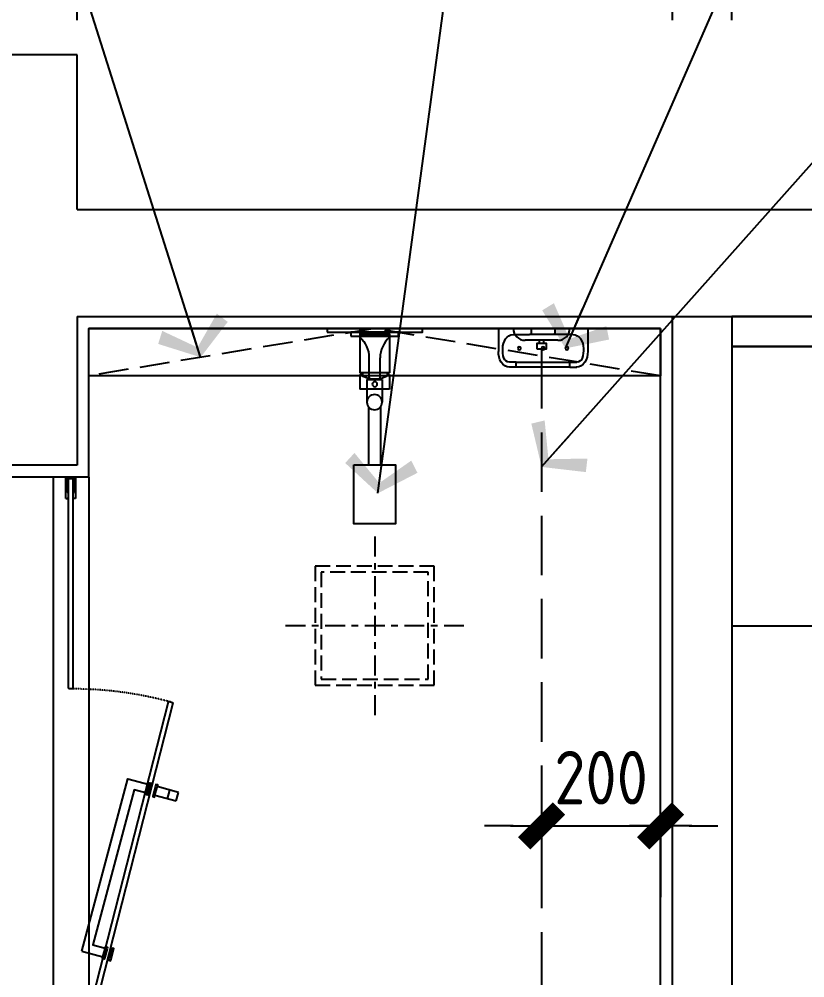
# Model space of a CAD drawing. Extents: x 220391 to 385981, y 332279 to 483868.
# Drawn here: x 225094 to 226414, y 464616 to 466228 of the extents above; entities that cross this region are included whole.
import ezdxf

# ---------------------------------------------------------------- set-up
doc = ezdxf.new("R2010")
doc.units = 0
doc.header["$MEASUREMENT"] = 0
for name, pattern in [('115C2家具布置$0$DASH', [0.35, 0.25, -0.1]), ('DASH', [0.35, 0.25, -0.1]), ('家具平面底图$0$DOM-虚线', [0.35, 0.25, -0.1]), ('家具平面底图$0$DOM-门开启线', [0.666666, 0.333333, -0.111111, 0.111111, -0.111111])]:
    doc.linetypes.add(name, pattern=pattern)
for name, color, linetype in [('3次物线', 19, 'Continuous'), ('F-洁具-DOM', 1, 'Continuous'), ('墙体', 4, 'Continuous')]:
    doc.layers.add(name, color=color, linetype=linetype)
doc.styles.add('DOM-romans.shx', font='dim.shx')
doc.dimstyles.new('DOM_DIM_1 80', dxfattribs={"dimscale": 60, "dimtxt": 1.5, "dimasz": 0.8, "dimexe": 2, "dimexo": 1.5, "dimgap": 0.6, "dimtad": 1, "dimdec": 0, "dimrnd": 5, "dimzin": 12, "dimdsep": 46, "dimtxsty": 'DOM-romans.shx', "dimblk": 'DOM_Dimension_Tick', "dimcen": 0.125, "dimclrd": 44, "dimclre": 44, "dimclrt": 50, "dimadec": 0, "dimazin": 0, "dimtfac": 1, "dimtdec": 0, "dimtix": 1, "dimtmove": 2, "dimatfit": 3, "dimldrblk": 'DOM_Leader_Arrow', "dimfxl": 0, "dimtvp": 1, "dimtolj": 1, "dimtzin": 0, "dimarcsym": 0})

# ---------------------------------------------------------------- blocks, each defined once
blk = doc.blocks.new('家具平面底图$0$A$C3001446E')
at = {"color": 8, "linetype": '家具平面底图$0$DOM-门开启线', "ltscale": 100}
for p, q in [((-500, 150), (-500, -150)), ((-350, 0), (-650, 0))]:
    blk.add_line(p, q, dxfattribs=at)
for p, q in [((-102.2, 25, 0), (-102.2, -25, 0)), ((-77.2, 25, 0), (-102.2, 25, 0)), ((-74.7, 20.8, 0), (-79.9, 20.8, 0)), ((-77.2, 25, 0), (-77.2, 20.8, 0)), ((-13, 25, 0), (-74.7, 25, 0)), ((-77.2, -25, 0), (-102.2, -25, 0)), ((-74.7, -20.8, 0), (-79.9, -20.8, 0)), ((-77.2, -20.8, 0), (-77.2, -25, 0)), ((-13, -25, 0), (-74.7, -25, 0))]:
    blk.add_line(p, q)
at = {"color": 8}
blk.add_line((-74.7, 25, 0), (-74.7, -25, 0), dxfattribs=at)
at = {"color": 250}
for p, q in [((-131.9, 9.6), (-229.4, 9.6)), ((-85.6, 12.4), (-124.2, 12.4)), ((-85.6, -13.1), (-85.6, 12.4)), ((-85.6, -9.7), (-85.6, 9)), ((-85.6, 9), (-49.5, 9)), ((-131.9, -10.4), (-229.4, -10.4)), ((-85.6, -13.1), (-124.2, -13.1)), ((0, -25), (-5.9, -25))]:
    blk.add_line(p, q, dxfattribs=at)
at = {"linetype": '家具平面底图$0$DOM-虚线', "ltscale": 100}
blk.add_lwpolyline([(-600, -100), (-600, 100), (-400, 100), (-400, -100)], close=True, dxfattribs=at)
at = {"color": 8, "linetype": '家具平面底图$0$DOM-虚线', "ltscale": 100}
blk.add_lwpolyline([(-590, -90), (-590, 90), (-410, 90), (-410, -90)], close=True, dxfattribs=at)
for points in [[(-6.5, -80), (-6.5, 80), (0, 80), (0, -80)], [(-13, -40), (-13, 40), (-6.5, 40), (-6.5, -40)]]:
    blk.add_lwpolyline(points, close=True)
at = {"color": 250}
for points in [[(-229.4, -35.4), (-229.4, 34.6), (-328.7, 34.6), (-328.7, -35.4)], [(0, -25), (-9.8, -25), (-9.8, 25), (0, 25)]]:
    blk.add_lwpolyline(points, close=True, dxfattribs=at)
for points in [[(-9.8, 25), (-14.6, 25, -0.211273), (-49.5, 9, -0.201002)], [(-9.8, -25), (-14.6, -25, 0.210081), (-49.1, -9.7), (-85.6, -9.7)]]:
    blk.add_lwpolyline(points, format="xyb", dxfattribs=at)
blk.add_circle((-124, -0.4), 12.7, dxfattribs=at)
at = {"color": 8}
blk.add_circle((-93.8, 0), 4.17, dxfattribs=at)
blk.add_arc((-43.8, 0, 0), 41.7, 143.1301, 216.8699, dxfattribs=at)
blk = doc.blocks.new('A$C0550754B')
at = {"layer": 'F-洁具-DOM'}
for p, q in [((0, 0), (-35, 0)), ((-22.5, 11.7), (-22.5, 14.3)), ((-12.5, 14.3), (-22.5, 14.3)), ((-22.5, 11.7), (-20.8, 11.7)), ((-22.5, 6.3), (-22.5, 9)), ((-22.5, 9), (-20.8, 9)), ((-21, 0), (-21, 0)), ((-12.5, 11.7), (-14.2, 11.7)), ((-12.5, 9), (-14.2, 9)), ((-14, 0), (-14, 0)), ((-12.5, 11.7), (-12.5, 14.3)), ((-12.5, 6.3), (-12.5, 9))]:
    blk.add_line(p, q, dxfattribs=at)
blk.add_lwpolyline([(0, 0), (0, -3), (-35, -3), (-35, 0)], dxfattribs=at)
blk.add_lwpolyline([(-25, 6.3), (-25, 0), (-10, 0), (-10, 6.3)], close=True, dxfattribs=at)
for centre, start, end in [((-20.8, 10.3), 270, 90), ((-14.2, 10.3), 90, 270)]:
    blk.add_arc(centre, 1.33, start, end, dxfattribs=at)
blk = doc.blocks.new('*U650')
at = {"color": 1}
blk.add_line((236602.6, 472369.7), (236697.6, 472369.7), dxfattribs=at)
at = {"layer": 'F-洁具-DOM'}
for p, q in [((236677.6, 472349.8), (236622.6, 472349.8)), ((236646.6, 472344.8), (236646.6, 472349.8)), ((236653.6, 472344.8), (236653.6, 472349.8))]:
    blk.add_line(p, q, dxfattribs=at)
at = {"layer": 'F-洁具-DOM', "color": 8, "linetype": 'DASH', "ltscale": 400}
blk.add_line((236650.1, 472334.8), (236650.1, 470926.9), dxfattribs=at)
at = {"layer": 'F-洁具-DOM'}
blk.add_lwpolyline([(236642.6, 472334.8), (236642.6, 472344.8), (236657.6, 472344.8), (236657.6, 472334.8)], close=True, dxfattribs=at)
for centre, start, end in [((236622.6, 472369.8), 180, 270), ((236677.6, 472369.8), 270, 0)]:
    blk.add_arc(centre, 20, start, end, dxfattribs=at)
at = {"layer": 'F-洁具-DOM', "xscale": -1}
blk.add_blockref('A$C0550754B', (236632.6, 470912.6), dxfattribs=at)
blk = doc.blocks.new('DOM_Dimension_Tick')
at = {"color": 0, "linetype": 'ByBlock'}
for p, q in [((-1.091, 0), (0, 0)), ((0, 0), (1.091, 0))]:
    blk.add_line(p, q, dxfattribs=at)
at = {"color": 0, "linetype": 'Continuous', "const_width": 0.608}
blk.add_lwpolyline([(-0.61, -0.61), (0.61, 0.61)], dxfattribs=at)
blk = doc.blocks.new('*D631')
at = {"color": 44, "lineweight": -2, "transparency": 16777216}
for p, q in [((223641.7, 466226.8), (223641.7, 466646.8)), ((225190.9, 466226.8), (225190.9, 466646.8)), ((223689.7, 466526.8), (225142.9, 466526.8))]:
    blk.add_line(p, q, dxfattribs=at)
at = {"layer": 'Defpoints', "color": 0, "transparency": 16777216}
for p in [(225190.9, 466526.8), (223641.7, 465478.1, 0), (225190.9, 465478.1, 0)]:
    blk.add_point(p, dxfattribs=at)
at = {"color": 44, "lineweight": -2, "transparency": 16777216, "xscale": 48, "yscale": 48, "zscale": 48, "rotation": 180}
blk.add_blockref('DOM_Dimension_Tick', (223641.7, 466526.8), dxfattribs=at)
at = {"color": 44, "lineweight": -2, "transparency": 16777216, "xscale": 48, "yscale": 48, "zscale": 48}
blk.add_blockref('DOM_Dimension_Tick', (225190.9, 466526.8), dxfattribs=at)
at = {"color": 50, "transparency": 16777216, "insert": (224416.3, 466607.8), "char_height": 90, "attachment_point": 5, "style": 'DOM-romans.shx'}
blk.add_mtext('\\A1;1550', dxfattribs=at)
blk = doc.blocks.new('DOM_Leader_Arrow')
at = {"color": 0, "linetype": 'ByBlock'}
blk.add_line((0, 0), (-1.5, 0), dxfattribs=at)
for points in [[(-1.288, 1.003), (-0.895, 1.278), (-0.36, 0), (0, 0)], [(-1.288, -1.003), (-0.895, -1.278), (-0.36, 0), (0, 0)]]:
    blk.add_solid(points, dxfattribs=at)
blk = doc.blocks.new('*D632')
at = {"color": 44, "lineweight": -2, "transparency": 16777216}
for p, q in [((225190.9, 466226.8), (225190.9, 466646.8)), ((226191.7, 466226.8), (226191.7, 466646.8)), ((225238.9, 466526.8), (226143.7, 466526.8))]:
    blk.add_line(p, q, dxfattribs=at)
at = {"layer": 'Defpoints', "color": 0, "transparency": 16777216}
for p in [(226191.7, 466526.8), (226191.7, 465728.1, 0), (225190.9, 465478.1, 0)]:
    blk.add_point(p, dxfattribs=at)
at = {"color": 44, "lineweight": -2, "transparency": 16777216, "xscale": 48, "yscale": 48, "zscale": 48, "rotation": 180}
blk.add_blockref('DOM_Dimension_Tick', (225190.9, 466526.8), dxfattribs=at)
at = {"color": 44, "lineweight": -2, "transparency": 16777216, "xscale": 48, "yscale": 48, "zscale": 48}
blk.add_blockref('DOM_Dimension_Tick', (226191.7, 466526.8), dxfattribs=at)
at = {"color": 50, "transparency": 16777216, "insert": (225691.3, 466607.8), "char_height": 90, "attachment_point": 5, "style": 'DOM-romans.shx'}
blk.add_mtext('\\A1;1000', dxfattribs=at)
blk = doc.blocks.new('*D633')
at = {"color": 44, "lineweight": -2, "transparency": 16777216}
for p, q in [((226191.7, 466226.8), (226191.7, 466646.8)), ((226291.7, 466226.8), (226291.7, 466646.8)), ((226143.7, 466526.8), (226095.7, 466526.8)), ((226191.7, 466526.8), (226291.7, 466526.8)), ((226339.7, 466526.8), (226387.7, 466526.8))]:
    blk.add_line(p, q, dxfattribs=at)
at = {"layer": 'Defpoints', "color": 0, "transparency": 16777216}
for p in [(226291.7, 466526.8), (226191.7, 465728.1, 0), (226291.7, 465728.1, 0)]:
    blk.add_point(p, dxfattribs=at)
at = {"color": 44, "lineweight": -2, "transparency": 16777216, "xscale": 48, "yscale": 48, "zscale": 48}
blk.add_blockref('DOM_Dimension_Tick', (226191.7, 466526.8), dxfattribs=at)
at = {"color": 44, "lineweight": -2, "transparency": 16777216, "xscale": 48, "yscale": 48, "zscale": 48, "rotation": 180}
blk.add_blockref('DOM_Dimension_Tick', (226291.7, 466526.8), dxfattribs=at)
at = {"color": 50, "transparency": 16777216, "insert": (226241.7, 466607.8), "char_height": 90, "attachment_point": 5, "style": 'DOM-romans.shx'}
blk.add_mtext('\\A1;100', dxfattribs=at)
blk = doc.blocks.new('*D638')
at = {"color": 44, "lineweight": -2, "transparency": 16777216}
for p, q in [((226291.7, 466226.8), (226291.7, 466646.8)), ((226841.6, 466226.8), (226841.6, 466646.8)), ((226793.6, 466526.8), (226339.7, 466526.8))]:
    blk.add_line(p, q, dxfattribs=at)
at = {"layer": 'Defpoints', "color": 0, "transparency": 16777216}
for p in [(226291.7, 466526.8), (226291.7, 465703.1, 0), (226841.6, 465678.1, 0)]:
    blk.add_point(p, dxfattribs=at)
at = {"color": 44, "lineweight": -2, "transparency": 16777216, "xscale": 48, "yscale": 48, "zscale": 48, "rotation": 180}
blk.add_blockref('DOM_Dimension_Tick', (226291.7, 466526.8), dxfattribs=at)
at = {"color": 44, "lineweight": -2, "transparency": 16777216, "xscale": 48, "yscale": 48, "zscale": 48}
blk.add_blockref('DOM_Dimension_Tick', (226841.6, 466526.8), dxfattribs=at)
at = {"color": 50, "transparency": 16777216, "insert": (226566.6, 466607.8), "char_height": 90, "attachment_point": 5, "style": 'DOM-romans.shx'}
blk.add_mtext('\\A1;550', dxfattribs=at)
blk = doc.blocks.new('*D639')
at = {"color": 44, "lineweight": -2, "transparency": 16777216}
for p, q in [((223026.4, 465776.1), (223026.4, 465824.1)), ((223326.4, 465728.1), (222906.4, 465728.1)), ((223026.4, 465728.1), (223026.4, 465478.1)), ((223326.4, 465478.1), (222906.4, 465478.1)), ((223026.4, 465430.1), (223026.4, 465382.1))]:
    blk.add_line(p, q, dxfattribs=at)
at = {"layer": 'Defpoints', "color": 0, "transparency": 16777216}
for p in [(225190.9, 465728.1, 0), (223026.4, 465478.1), (225190.9, 465478.1, 0)]:
    blk.add_point(p, dxfattribs=at)
at = {"color": 44, "lineweight": -2, "transparency": 16777216, "xscale": 48, "yscale": 48, "zscale": 48}
for p, rotation in [((223026.4, 465728.1), 270), ((223026.4, 465478.1), 90)]:
    blk.add_blockref('DOM_Dimension_Tick', p, dxfattribs=dict(at, rotation=rotation))
at = {"color": 50, "transparency": 16777216, "insert": (222945.4, 465603.1), "char_height": 90, "attachment_point": 5, "rotation": 90, "style": 'DOM-romans.shx'}
blk.add_mtext('\\A1;250', dxfattribs=at)
blk = doc.blocks.new('*D640')
at = {"color": 44, "lineweight": -2, "transparency": 16777216}
for p, q in [((223326.4, 465478.1), (222906.4, 465478.1)), ((223026.4, 465430.1), (223026.4, 463726.1)), ((223326.4, 463678.1), (222906.4, 463678.1))]:
    blk.add_line(p, q, dxfattribs=at)
at = {"layer": 'Defpoints', "color": 0, "transparency": 16777216}
for p in [(225190.9, 465478.1, 0), (223026.4, 463678.1), (223641.7, 463678.1, 0)]:
    blk.add_point(p, dxfattribs=at)
at = {"color": 44, "lineweight": -2, "transparency": 16777216, "xscale": 48, "yscale": 48, "zscale": 48}
for p, rotation in [((223026.4, 465478.1), 90), ((223026.4, 463678.1), 270)]:
    blk.add_blockref('DOM_Dimension_Tick', p, dxfattribs=dict(at, rotation=rotation))
at = {"color": 50, "transparency": 16777216, "insert": (222945.4, 464578.1), "char_height": 90, "attachment_point": 5, "rotation": 90, "style": 'DOM-romans.shx'}
blk.add_mtext('\\A1;1800', dxfattribs=at)
blk = doc.blocks.new('*D643')
at = {"color": 44, "lineweight": -2, "transparency": 16777216}
for p, q in [((223072.9, 465728.1), (222652.9, 465728.1)), ((222772.9, 462426.1), (222772.9, 465680.1)), ((223072.9, 462378.1), (222652.9, 462378.1))]:
    blk.add_line(p, q, dxfattribs=at)
at = {"layer": 'Defpoints', "color": 0, "transparency": 16777216}
for p in [(222772.9, 465728.1), (225190.9, 465728.1, 0), (223641.7, 462378.1, 0)]:
    blk.add_point(p, dxfattribs=at)
at = {"color": 44, "lineweight": -2, "transparency": 16777216, "xscale": 48, "yscale": 48, "zscale": 48}
for p, rotation in [((222772.9, 465728.1), 90), ((222772.9, 462378.1), 270)]:
    blk.add_blockref('DOM_Dimension_Tick', p, dxfattribs=dict(at, rotation=rotation))
at = {"color": 50, "transparency": 16777216, "insert": (222691.9, 464053.1), "char_height": 90, "attachment_point": 5, "rotation": 90, "style": 'DOM-romans.shx'}
blk.add_mtext('\\A1;3350', dxfattribs=at)
blk = doc.blocks.new('*D645')
at = {"color": 44, "lineweight": -2, "transparency": 16777216}
for p, q in [((223641.7, 466460.5), (223641.7, 466880.5)), ((229641.7, 466460.5), (229641.7, 466880.5)), ((229593.7, 466760.5), (223689.7, 466760.5))]:
    blk.add_line(p, q, dxfattribs=at)
at = {"layer": 'Defpoints', "color": 0, "transparency": 16777216}
for p in [(223641.7, 466760.5), (229641.7, 465728.1, 0), (223641.7, 465478.1, 0)]:
    blk.add_point(p, dxfattribs=at)
at = {"color": 44, "lineweight": -2, "transparency": 16777216, "xscale": 48, "yscale": 48, "zscale": 48, "rotation": 180}
blk.add_blockref('DOM_Dimension_Tick', (223641.7, 466760.5), dxfattribs=at)
at = {"color": 44, "lineweight": -2, "transparency": 16777216, "xscale": 48, "yscale": 48, "zscale": 48}
blk.add_blockref('DOM_Dimension_Tick', (229641.7, 466760.5), dxfattribs=at)
at = {"color": 50, "transparency": 16777216, "insert": (226641.7, 466841.5), "char_height": 90, "attachment_point": 5, "style": 'DOM-romans.shx'}
blk.add_mtext('\\A1;6000', dxfattribs=at)
blk = doc.blocks.new('*D652')
at = {"color": 44, "lineweight": -2, "transparency": 16777216}
for p, q in [((225923.9, 464871.8), (225875.9, 464871.8)), ((225971.9, 464879.4), (225971.9, 464751.8)), ((225971.9, 464871.8), (226171.9, 464871.8)), ((226171.9, 464879.4), (226171.9, 464751.8)), ((226219.9, 464871.8), (226267.9, 464871.8))]:
    blk.add_line(p, q, dxfattribs=at)
at = {"layer": 'Defpoints', "color": 0, "transparency": 16777216}
for p in [(225971.9, 464969.4, 0), (226171.9, 464969.4, 0), (226171.9, 464871.8)]:
    blk.add_point(p, dxfattribs=at)
at = {"color": 44, "lineweight": -2, "transparency": 16777216, "xscale": 48, "yscale": 48, "zscale": 48}
blk.add_blockref('DOM_Dimension_Tick', (225971.9, 464871.8), dxfattribs=at)
at = {"color": 44, "lineweight": -2, "transparency": 16777216, "xscale": 48, "yscale": 48, "zscale": 48, "rotation": 180}
blk.add_blockref('DOM_Dimension_Tick', (226171.9, 464871.8), dxfattribs=at)
at = {"color": 50, "transparency": 16777216, "insert": (226071.9, 464952.8), "char_height": 90, "attachment_point": 5, "style": 'DOM-romans.shx'}
blk.add_mtext('\\A1;200', dxfattribs=at)
blk = doc.blocks.new('家具平面底图$0$A$C271434D2')
for p, q in [((75, 0), (-75, 0)), ((-75, 0), (-20, 0)), ((-75, 0), (-75, -38.8)), ((75, 0), (20, 0)), ((75, 0), (75, -38.8)), ((-45.1, -65), (-56.6, -65)), ((-45.1, -65), (45.1, -65)), ((45.1, -65), (56.6, -65))]:
    blk.add_line(p, q)
at = {"color": 8}
for p, q in [((-50.1, -10.4), (-22.9, -10.4)), ((-22.9, -10.4), (22.9, -10.4)), ((-20, 0), (-20, -7.5)), ((20, 0), (20, -7.5)), ((50.1, -10.4), (22.9, -10.4)), ((-45.1, -56.7), (-56.7, -56.7)), ((-45.1, -65), (-45.1, -56.7)), ((45.1, -56.7), (-45.1, -56.7)), ((45.1, -65), (45.1, -56.7)), ((45.1, -56.7), (56.7, -56.7))]:
    blk.add_line(p, q, dxfattribs=at)
for centre in [(-40, -33.5), (0, -33.5), (40, -33.5)]:
    blk.add_circle(centre, 2.5, dxfattribs=at)
for centre, radius, start, end in [((-49.6, -27), 16.6, 91.8932, 144.9415), ((-22.9, -7.5), 2.95, 270, 0), ((22.9, -7.5), 2.95, 180, 270), ((49.6, -27), 16.6, 35.0585, 88.1068), ((-35.7, -34.3), 32.2, 148.4973, 179.159), ((35.7, -34.3), 32.2, 0.841, 31.5027), ((-22.3, -36.6), 45.6, 176.4902, 196.8871), ((22.3, -36.6), 45.6, 343.1129, 3.5098), ((-56.5, -46.7), 9.98, 198.5079, 269.357), ((56.5, -46.7), 9.98, 270.643, 341.4921)]:
    blk.add_arc(centre, radius, start, end, dxfattribs=at)
for centre, radius, start, end in [((-40.3, -39.7), 34.7, 178.5178, 209.9151), ((40.3, -39.7), 34.7, 330.0849, 1.4822), ((-56.2, -48.5), 16.5, 211.2187, 271.3515), ((56.2, -48.5), 16.5, 268.6485, 328.7813)]:
    blk.add_arc(centre, radius, start, end)

msp = doc.modelspace()

# ---------------------------------------------------------------- linework, layer by layer
at = {"color": 8}
for p, q in [((225150.9, 465458.1, 0), (225150.9, 464248.1, 0)), ((225172.3, 465422.1, 0), (225172.3, 465458.1, 0)), ((225172.3, 465458.1, 0), (225188.3, 465458.1, 0)), ((225174.3, 465432.1, 0), (225174.3, 465456.1, 0)), ((225186.3, 465456.1, 0), (225186.3, 465432.1, 0)), ((225188.3, 465458.1, 0), (225188.3, 465422.1, 0)), ((225210.9, 465458.1, 0), (225210.9, 464248.1, 0)), ((225172.3, 465422.1, 0), (225176.3, 465422.1, 0)), ((225176.3, 465432.1, 0), (225174.3, 465432.1, 0)), ((225174.3, 465424.1, 0), (225174.3, 465424.1, 0)), ((225176.3, 465422.1, 0), (225176.3, 465432.1, 0)), ((225184.3, 465422.1, 0), (225184.3, 465432.1, 0)), ((225184.3, 465432.1, 0), (225184.3, 465432.1, 0)), ((225184.3, 465432.1, 0), (225186.3, 465432.1, 0)), ((225188.3, 465422.1, 0), (225184.3, 465422.1, 0)), ((225361.4, 464928.1, 0), (225325.7, 464937.7, 0)), ((225321.8, 464923.2, 0), (225357.5, 464913.6, 0)), ((225343.1, 464917.5, 0), (225347, 464932, 0)), ((225357.5, 464913.6, 0), (225361.4, 464928.1, 0))]:
    msp.add_line(p, q, dxfattribs=at)
at = {"color": 8, "ltscale": 1000}
msp.add_line((225174.3, 465456.1, 0), (225186.3, 465456.1, 0), dxfattribs=at)
at = {"color": 1}
for p, q in [((225177.3, 465456.1, 0), (225176.3, 465455.1, 0)), ((225176.3, 465103.1, 0), (225176.3, 465455.1, 0)), ((225177.3, 465456.1, 0), (225183.3, 465456.1, 0)), ((225183.3, 465456.1, 0), (225184.3, 465455.1, 0)), ((225184.3, 465103.1, 0), (225184.3, 465455.1, 0)), ((225176.3, 465103.1, 0), (225177.3, 465102.1, 0)), ((225183.3, 465102.1, 0), (225177.3, 465102.1, 0)), ((225184.3, 465103.1, 0), (225183.3, 465102.1, 0))]:
    msp.add_line(p, q, dxfattribs=at)
at = {"color": 2, "elevation": 0}
for points in [[(226291.7, 465678.1), (229641.7, 465678.1), (229641.7, 465728.1), (226291.7, 465728.1)], [(226291.6, 465208.1), (226841.6, 465208.1), (226841.6, 465678.1), (226291.6, 465678.1)]]:
    msp.add_lwpolyline(points, close=True, dxfattribs=at)
at = {"color": 1, "elevation": 0}
for points in [[(226171.9, 465708.3), (226171.9, 465628.3), (225210.9, 465628.6), (225210.9, 465708.1)], [(225180, 464432.6), (225179.3, 464433.8), (225344.4, 465080.1), (225345.6, 465080.8), (225351.4, 465079.2), (225352.1, 465078), (225187, 464431.7), (225185.8, 464431)]]:
    msp.add_lwpolyline(points, close=True, dxfattribs=at)
at = {"color": 8, "elevation": 0}
for points in [[(225198.8, 464661.1), (225276.4, 464950.9), (225312.2, 464941.3)], [(225315.1, 464940.5), (225311.2, 464926), (225310.4, 464923.2), (225307.5, 464923.9), (225308.3, 464926.8)], [(225308.3, 464926.8), (225313, 464944.2), (225315.9, 464943.4), (225315.1, 464940.5)], [(225322.8, 464938.5), (225318.9, 464924), (225318.1, 464921.1), (225321, 464920.3), (225321.8, 464923.2)], [(225321.8, 464923.2), (225326.5, 464940.6), (225323.6, 464941.4), (225322.8, 464938.5)], [(225308.3, 464926.8), (225287, 464932.5), (225217.2, 464671.7), (225238.4, 464666)], [(225198.8, 464661.1), (225234.5, 464651.5)], [(225241.3, 464665.2), (225237.4, 464650.8), (225236.7, 464647.9), (225233.8, 464648.6), (225234.5, 464651.5)], [(225234.5, 464651.5), (225239.2, 464668.9), (225242.1, 464668.1), (225241.3, 464665.2)], [(225249, 464663.2), (225245.2, 464648.7), (225244.4, 464645.8), (225247.3, 464645), (225248.1, 464647.9)], [(225248.1, 464647.9), (225252.7, 464665.3), (225249.8, 464666.1), (225249, 464663.2)]]:
    msp.add_lwpolyline(points, dxfattribs=at)
at = {"color": 1, "linetype": '115C2家具布置$0$DASH', "ltscale": 0.2}
msp.add_arc((225182.3, 464467.3, 0), 634.8, 74.8195, 90.1805, dxfattribs=at)
at = {"layer": '3次物线', "color": 3}
for p, q in [((225210.9, 465458.1, 0), (225210.9, 465708.1, 0)), ((226171.9, 465708.1, 0), (225210.9, 465708.1, 0)), ((226171.9, 464248.1, 0), (226171.9, 465708.1, 0)), ((225210.9, 465458.1, 0), (223661.7, 465458.1, 0))]:
    msp.add_line(p, q, dxfattribs=at)
at = {"layer": '3次物线'}
msp.add_line((225210.9, 465708.1, 0), (225225.9, 465708.1, 0), dxfattribs=at)
at = {"layer": 'F-洁具-DOM', "color": 8, "linetype": 'DASH', "ltscale": 200, "elevation": 0}
msp.add_lwpolyline([(226171.9, 465628.3), (225691, 465708.1), (225210.9, 465628.6)], dxfattribs=at)
at = {"layer": '墙体'}
for p, q in [((225190.9, 466168.1, 0), (223461.7, 466168.1, 0)), ((225190.9, 465908.1, 0), (225190.9, 466168.1, 0)), ((225190.9, 465908.1, 0), (229821.7, 465908.1, 0)), ((225190.9, 465728.1, 0), (225190.9, 465478.1, 0)), ((225190.9, 465728.1, 0), (229641.7, 465728.1, 0)), ((226191.7, 464228.1, 0), (226191.7, 465728.1, 0)), ((226291.7, 465728.1, 0), (226291.7, 463578.1, 0)), ((225190.9, 465478.1, 0), (223641.7, 465478.1, 0))]:
    msp.add_line(p, q, dxfattribs=at)

# ---------------------------------------------------------------- block references
at = {"color": 4}
msp.add_blockref('*U650', (-10678.2, -6661.5, 0), dxfattribs=at)
at = {"layer": 'F-洁具-DOM', "xscale": -1}
for name, p, rotation in [('家具平面底图$0$A$C3001446E', (225691.4, 465708.2, 0), 270), ('家具平面底图$0$A$C271434D2', (225974.4, 465708.3, 0), 359.9999999999903)]:
    msp.add_blockref(name, p, dxfattribs=dict(at, rotation=rotation))

# ---------------------------------------------------------------- dimensions: what is measured, and where the dimension line sits
at = {"color": 4}
for base, p1, p2, picture, middle in [((223641.7, 466760.5), (229641.7, 465728.1, 0), (223641.7, 465478.1, 0), '*D645', (226641.7, 466841.5)), ((225190.9, 466526.8), (223641.7, 465478.1, 0), (225190.9, 465478.1, 0), '*D631', (224416.3, 466607.8)), ((226191.7, 466526.8), (225190.9, 465478.1, 0), (226191.7, 465728.1, 0), '*D632', (225691.3, 466607.8)), ((226291.7, 466526.8), (226191.7, 465728.1, 0), (226291.7, 465728.1, 0), '*D633', (226241.7, 466607.8)), ((226291.7, 466526.8), (226841.6, 465678.1, 0), (226291.7, 465703.1, 0), '*D638', (226566.6, 466607.8)), ((226171.9, 464871.8), (225971.9, 464969.4, 0), (226171.9, 464969.4, 0), '*D652', (226071.9, 464952.8))]:
    dim = msp.add_linear_dim(base=base, p1=p1, p2=p2, dimstyle='DOM_DIM_1 80', dxfattribs=at)
    dim.commit()
    dim.dimension.update_dxf_attribs({"geometry": picture, "text_midpoint": middle})
for base, p1, p2, picture, middle in [((223026.4, 465478.1), (225190.9, 465728.1, 0), (225190.9, 465478.1, 0), '*D639', (222945.4, 465603.1)), ((222772.9, 465728.1), (223641.7, 462378.1, 0), (225190.9, 465728.1, 0), '*D643', (222691.9, 464053.1)), ((223026.4, 463678.1), (225190.9, 465478.1, 0), (223641.7, 463678.1, 0), '*D640', (222945.4, 464578.1))]:
    dim = msp.add_linear_dim(base=base, p1=p1, p2=p2, angle=90, dimstyle='DOM_DIM_1 80', dxfattribs=at)
    dim.commit()
    dim.dimension.update_dxf_attribs({"geometry": picture, "text_midpoint": middle})

# ---------------------------------------------------------------- leaders
for points in [[(225398.7, 465659.7, 0), (224954.9, 467060.3, 0), (224754.9, 467060.3, 0)], [(225696.7, 465431.1), (225917.3, 467060.3), (226117.3, 467060.3)], [(225971.9, 465475.3, 0), (227382.2, 467060.3, 0), (227582.2, 467060.3, 0)], [(226011.9, 465674.7, 0), (226618, 467060.3, 0), (226818, 467060.3, 0)]]:
    msp.add_leader(points, dimstyle='DOM_DIM_1 80', override={"dimgap": 0.6, "dimtad": 0}, dxfattribs=at)

doc.saveas('drawing.dxf')
